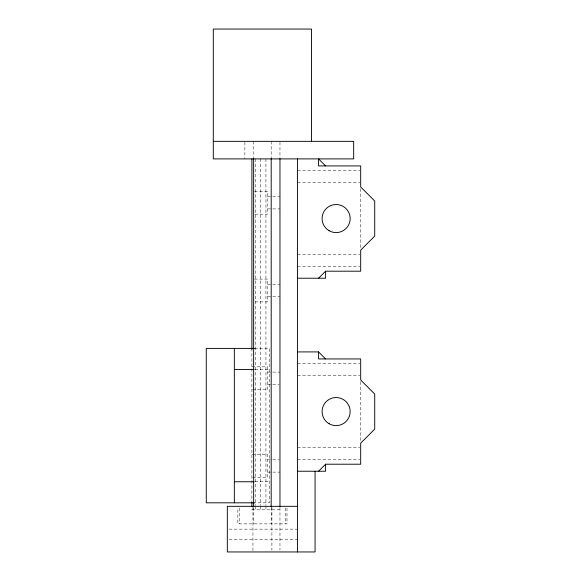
<?xml version="1.0" encoding="UTF-8"?>
<svg xmlns="http://www.w3.org/2000/svg" width="581" height="581" viewBox="0 0 581 581"><rect width="100%" height="100%" fill="white"/><g stroke="black" fill="none" stroke-linecap="round" stroke-linejoin="round"><path stroke-width="0.44" stroke-dasharray="2.9 2.18" d="M297.516 170.48L359.784 170.48M297.516 182.412L359.784 182.412M254.529 191.36L267.688 191.36L267.688 214.171L254.529 214.171M267.688 196.625L279.969 196.625M267.688 208.906L279.969 208.906M297.516 254.703L359.784 254.703M297.516 266.635L359.784 266.635M254.529 279.098L267.688 279.098L267.688 301.902L254.529 301.902M267.688 284.356L279.969 284.356M267.688 296.644L279.969 296.644M254.529 348.404L269.446 348.404L269.446 502.819L254.529 502.819M297.516 363.495L359.784 363.495M251.9 366.829L267.688 366.829L267.688 389.64L251.9 389.64M255.044 369.458L269.446 369.458M267.688 372.094L279.969 372.094M297.516 375.428L359.784 375.428M267.688 384.375L279.098 384.375M297.516 447.719L359.784 447.719M251.9 454.567L267.688 454.567L267.688 477.379L251.9 477.379M297.516 459.651L359.784 459.651M267.688 459.825L279.098 459.825M267.688 472.113L279.969 472.113M255.044 481.765L269.446 481.765M279.969 509.835L251.9 509.835L251.9 508.026M229.132 529.138L297.516 529.138M229.132 539.669L297.516 539.669M360.685 188.774L360.685 248.334M360.685 381.797L360.685 440.449M286.992 508.084L286.992 523.873L237.861 523.873L237.861 508.084M285.235 508.084L285.235 523.873M279.969 142.229L279.969 158.896M279.969 507.467L279.969 550.134M271.901 507.22L271.901 550.163M271.196 141.35L271.196 157.669M271.196 507.562L271.196 523.873M265.931 158.896L265.931 505.303M265.931 506.211L265.931 509.835M260.673 158.896L260.673 505.303M260.673 506.211L260.673 509.835M255.408 158.896L255.408 505.303M255.408 506.211L255.408 509.835M253.65 141.35L253.65 157.669M253.65 507.562L253.65 523.873M252.953 507.22L252.953 551.95M251.9 348.404L251.9 501.919M244.877 142.229L244.877 158.896M239.612 508.084L239.612 523.873"/><path stroke-width="0.87" d="M318.577 278.219L325.592 271.196L360.685 271.196L360.685 250.142L374.723 236.104L374.723 201.011L360.685 186.973L360.685 165.919L318.577 165.919L318.577 158.896L325.592 165.919M318.577 471.235L325.592 464.212L360.685 464.212L360.685 443.158L374.723 429.119L374.723 394.027L360.685 379.989L360.685 358.935L318.577 358.935L318.577 351.912L297.516 351.912M213.292 141.35L353.669 141.35L353.669 158.896L213.292 158.896L213.292 29.05L311.554 29.05L311.554 141.35M297.516 278.219L325.592 278.219L325.592 271.196M254.529 348.404L206.277 348.404L206.277 502.819L254.529 502.819M234.346 369.458L254.144 369.458M297.516 471.235L325.592 471.235L325.592 464.212M234.346 481.765L254.144 481.765M297.516 506.327L227.331 506.327L227.331 551.95L315.069 551.95L315.069 471.235M318.577 351.912L325.592 358.935M297.516 158.896L297.516 551.95M279.969 158.896L279.969 506.559M271.196 158.577L271.196 506.654M253.65 158.577L253.65 506.654M251.9 158.896L251.9 349.334M251.9 502.58L251.9 506.211M234.346 348.404L234.346 502.819M329.1 423.731A14.038 14.038 0 0 0 350.161 411.573A14.038 14.038 0 0 0 329.1 399.416A14.038 14.038 0 0 0 329.1 423.731M329.1 230.715A14.038 14.038 0 0 0 350.161 218.558A14.038 14.038 0 0 0 329.1 206.4A14.038 14.038 0 0 0 329.1 230.715"/></g></svg>
